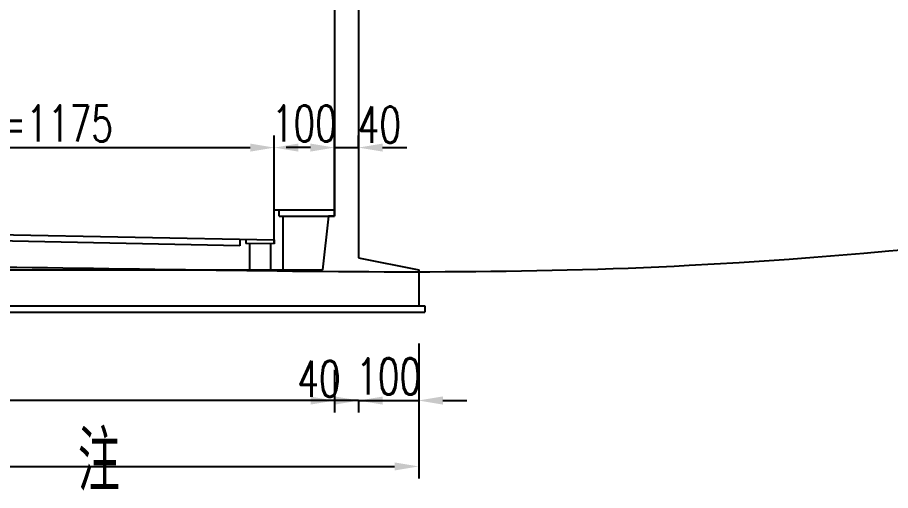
# Model space of a CAD drawing. Header units: millimetres. Extents: x 2 to 5882, y 1831 to 3462.
# Drawn here: x 1104.5 to 1177.1, y 2565.8 to 2605 of the extents above; entities that cross this region are included whole.
import ezdxf

# ---------------------------------------------------------------- set-up
doc = ezdxf.new("R2010")
doc.units = ezdxf.units.MM
for name, color, linetype in [('LG', 1, 'Continuous'), ('文字', 7, 'Continuous'), ('标注', 4, 'Continuous'), ('次轮廓', 7, 'Continuous'), ('轮廓线', 1, 'Continuous')]:
    doc.layers.add(name, color=color, linetype=linetype)
doc.styles.get("Standard").update_dxf_attribs({"font": 'simplex1.shx', "width": 0.7, "bigfont": 'hztxt.shx'})
doc.dimstyles.new('比例1：200', dxfattribs={"dimtxt": 3, "dimasz": 2, "dimexe": 1, "dimexo": 1, "dimgap": 0.5, "dimtad": 1, "dimlfac": 20, "dimzin": 13, "dimdsep": 46, "dimtxsty": 'Standard', "dimcen": -0.09, "dimclrd": 256, "dimclre": 256, "dimclrt": 7, "dimaunit": 1, "dimadec": 0, "dimazin": 0, "dimtfac": 0.0005, "dimtix": 1, "dimtmove": 2, "dimatfit": 3, "dimfxl": 0, "dimtolj": 1, "dimtzin": 13, "dimarcsym": 0})

# ---------------------------------------------------------------- blocks, each defined once
blk = doc.blocks.new('*D152')
at = {"layer": 'DEFPOINTS', "color": 0}
for p in [(1125.862, 2594.242), (1125.862, 2587.55), (1130.862, 2587.55)]:
    blk.add_point(p, dxfattribs=at)
at = {"layer": '标注', "lineweight": -2}
for p, q in [((1125.862, 2588.55), (1125.862, 2595.242)), ((1130.862, 2588.55), (1130.862, 2595.242)), ((1128.862, 2594.242), (1127.862, 2594.242))]:
    blk.add_line(p, q, dxfattribs=at)
at = {"layer": '标注'}
for points in [[(1127.862, 2594.576), (1127.862, 2593.909), (1125.862, 2594.242)], [(1128.862, 2594.576), (1128.862, 2593.909), (1130.862, 2594.242)]]:
    blk.add_solid(points, dxfattribs=at)
at = {"layer": '标注', "color": 7, "insert": (1128.362, 2596.242), "char_height": 3, "attachment_point": 5}
blk.add_mtext('\\A1;100', dxfattribs=at)
blk = doc.blocks.new('*D155')
at = {"layer": 'DEFPOINTS', "color": 0}
for p in [(1067.112, 2594.242), (1125.862, 2594.242), (1125.862, 2594.242)]:
    blk.add_point(p, dxfattribs=at)
at = {"layer": '标注', "lineweight": -2}
for p, q in [((1067.112, 2594.242), (1067.112, 2595.242)), ((1125.862, 2594.242), (1125.862, 2595.242)), ((1069.112, 2594.242), (1123.862, 2594.242))]:
    blk.add_line(p, q, dxfattribs=at)
at = {"layer": '标注'}
for points in [[(1069.112, 2594.576), (1069.112, 2593.909), (1067.112, 2594.242)], [(1123.862, 2594.576), (1123.862, 2593.909), (1125.862, 2594.242)]]:
    blk.add_solid(points, dxfattribs=at)
at = {"layer": '标注', "color": 7, "insert": (1096.487, 2596.242), "char_height": 3, "attachment_point": 5}
blk.add_mtext('\\A1;50+2x350+375=1175', dxfattribs=at)
blk = doc.blocks.new('*D158')
at = {"layer": 'DEFPOINTS', "color": 0}
for p in [(1130.862, 2594.242), (1132.862, 2594.242), (1132.862, 2594.242)]:
    blk.add_point(p, dxfattribs=at)
at = {"layer": '标注', "lineweight": -2}
for p, q in [((1130.862, 2594.242), (1130.862, 2595.242)), ((1132.862, 2594.242), (1132.862, 2595.242)), ((1128.862, 2594.242), (1126.862, 2594.242)), ((1130.862, 2594.242), (1132.862, 2594.242)), ((1134.862, 2594.242), (1136.862, 2594.242))]:
    blk.add_line(p, q, dxfattribs=at)
at = {"layer": '标注'}
for points in [[(1128.862, 2594.576), (1128.862, 2593.909), (1130.862, 2594.242)], [(1134.862, 2594.576), (1134.862, 2593.909), (1132.862, 2594.242)]]:
    blk.add_solid(points, dxfattribs=at)
at = {"layer": '标注', "color": 7, "insert": (1134.595, 2596.142), "char_height": 3, "attachment_point": 5}
blk.add_mtext('\\A1;40', dxfattribs=at)
blk = doc.blocks.new('*D161')
at = {"layer": 'DEFPOINTS', "color": 0}
for p in [(1137.862, 2578.969), (1132.862, 2573.347), (1137.862, 2573.256)]:
    blk.add_point(p, dxfattribs=at)
at = {"layer": '标注', "lineweight": -2}
for p, q in [((1137.862, 2577.969), (1137.862, 2572.256)), ((1130.862, 2573.256), (1128.862, 2573.256)), ((1132.862, 2573.256), (1132.862, 2572.256)), ((1132.862, 2573.256), (1137.862, 2573.256)), ((1139.862, 2573.256), (1141.862, 2573.256))]:
    blk.add_line(p, q, dxfattribs=at)
at = {"layer": '标注'}
for points in [[(1130.862, 2573.59), (1130.862, 2572.923), (1132.862, 2573.256)], [(1139.862, 2573.59), (1139.862, 2572.923), (1137.862, 2573.256)]]:
    blk.add_solid(points, dxfattribs=at)
at = {"layer": '标注', "color": 7, "insert": (1135.362, 2575.256), "char_height": 3, "attachment_point": 5}
blk.add_mtext('\\A1;100', dxfattribs=at)
blk = doc.blocks.new('*D163')
at = {"layer": 'DEFPOINTS', "color": 0}
for p in [(986.362, 2584.246), (1137.862, 2575.969), (1137.862, 2567.775)]:
    blk.add_point(p, dxfattribs=at)
at = {"layer": '标注', "lineweight": -2}
for p, q in [((986.362, 2573.775), (986.362, 2566.775)), ((1137.862, 2573.775), (1137.862, 2566.775)), ((988.362, 2567.775), (1135.862, 2567.775))]:
    blk.add_line(p, q, dxfattribs=at)
at = {"layer": '标注'}
for points in [[(988.362, 2568.108), (988.362, 2567.442), (986.362, 2567.775)], [(1135.862, 2568.108), (1135.862, 2567.442), (1137.862, 2567.775)]]:
    blk.add_solid(points, dxfattribs=at)
at = {"layer": '标注', "color": 7, "insert": (1062.112, 2569.775), "char_height": 3, "attachment_point": 5}
blk.add_mtext('\\A1;3030', dxfattribs=at)
blk = doc.blocks.new('*D167')
at = {"layer": 'DEFPOINTS', "color": 0}
for p in [(1137.872, 2576.969), (1132.872, 2573.747), (1137.872, 2573.243)]:
    blk.add_point(p, dxfattribs=at)
at = {"layer": '标注', "lineweight": -2}
for p, q in [((1137.872, 2575.969), (1137.872, 2572.243)), ((1130.872, 2573.243), (1128.872, 2573.243)), ((1132.872, 2573.243), (1132.872, 2572.243)), ((1132.872, 2573.243), (1137.872, 2573.243)), ((1139.872, 2573.243), (1141.872, 2573.243))]:
    blk.add_line(p, q, dxfattribs=at)
at = {"layer": '标注'}
for points in [[(1130.872, 2573.576), (1130.872, 2572.909), (1132.872, 2573.243)], [(1139.872, 2573.576), (1139.872, 2572.909), (1137.872, 2573.243)]]:
    blk.add_solid(points, dxfattribs=at)
at = {"layer": '标注', "color": 7, "insert": (1135.372, 2575.243), "char_height": 3, "attachment_point": 5}
blk.add_mtext('\\A1;100', dxfattribs=at)
blk = doc.blocks.new('*D168')
at = {"layer": 'DEFPOINTS', "color": 0}
for p in [(1062.117, 2577.251), (1130.872, 2576.797), (1062.117, 2573.243)]:
    blk.add_point(p, dxfattribs=at)
at = {"layer": '标注', "lineweight": -2}
for p, q in [((1062.117, 2576.251), (1062.117, 2572.243)), ((1130.872, 2575.797), (1130.872, 2572.243)), ((1128.872, 2573.243), (1064.117, 2573.243))]:
    blk.add_line(p, q, dxfattribs=at)
at = {"layer": '标注'}
for points in [[(1064.117, 2573.576), (1064.117, 2572.909), (1062.117, 2573.243)], [(1128.872, 2573.576), (1128.872, 2572.909), (1130.872, 2573.243)]]:
    blk.add_solid(points, dxfattribs=at)
at = {"layer": '标注', "color": 7, "insert": (1096.495, 2575.243), "char_height": 3, "attachment_point": 5}
blk.add_mtext('\\A1;1375', dxfattribs=at)
blk = doc.blocks.new('*D169')
at = {"layer": 'DEFPOINTS', "color": 0}
for p in [(1130.872, 2576.797), (1132.872, 2573.747), (1130.872, 2573.243)]:
    blk.add_point(p, dxfattribs=at)
at = {"layer": '标注', "lineweight": -2}
for p, q in [((1130.872, 2575.797), (1130.872, 2572.243)), ((1128.872, 2573.243), (1126.872, 2573.243)), ((1132.872, 2573.243), (1130.872, 2573.243)), ((1132.872, 2573.243), (1132.872, 2572.243)), ((1134.872, 2573.243), (1136.872, 2573.243))]:
    blk.add_line(p, q, dxfattribs=at)
at = {"layer": '标注'}
for points in [[(1128.872, 2573.576), (1128.872, 2572.909), (1130.872, 2573.243)], [(1134.872, 2573.576), (1134.872, 2572.909), (1132.872, 2573.243)]]:
    blk.add_solid(points, dxfattribs=at)
at = {"layer": '标注', "color": 7, "insert": (1129.572, 2575.056), "char_height": 3, "attachment_point": 5}
blk.add_mtext('\\A1;40', dxfattribs=at)

msp = doc.modelspace()

# ---------------------------------------------------------------- linework, layer by layer
at = {"layer": 'LG'}
msp.add_line((1130.86224, 2588.54445), (1130.36224, 2588.54445), dxfattribs=at)
at = {"layer": '标注', "start_tangent": (1, 0), "end_tangent": (1, 0)}
msp.add_spline([(916.65164, 2600.40687), (939.65587, 2600.40687), (977.54047, 2598.92207), (1012.34783, 2586.82216), (1078.80843, 2584.09445), (1160.3425, 2584.46988), (1226.76622, 2589.00637)], degree=3, dxfattribs=at)
at = {"layer": '次轮廓'}
for p, q in [((1130.86224, 2589.04445), (1125.86224, 2589.04445)), ((1125.86224, 2586.29145), (1125.86224, 2589.04445)), ((1126.26224, 2588.54445), (1126.26224, 2589.04445)), ((1126.26224, 2588.54445), (1130.86224, 2588.54445)), ((1126.61224, 2584.09445), (1126.61224, 2588.54445)), ((1123.01224, 2586.10145), (1062.11719, 2587.28362)), ((1125.86224, 2586.54496), (1067.10233, 2587.70959)), ((1123.01224, 2586.60145), (1123.01224, 2586.10145)), ((1123.51224, 2586.59154), (1123.51224, 2586.29148)), ((1125.86224, 2586.59145), (1125.86224, 2586.24448)), ((1125.86224, 2586.24448), (1123.51224, 2586.29148)), ((1123.81224, 2586.28548), (1123.81224, 2584.09436)), ((1125.56224, 2586.25048), (1125.56224, 2584.09436)), ((1137.86224, 2581.09445), (1138.36224, 2581.09445)), ((1138.36224, 2581.09445), (1138.36224, 2580.59445)), ((985.86224, 2580.59445), (1138.36224, 2580.59445))]:
    msp.add_line(p, q, dxfattribs=at)
at = {"layer": '轮廓线'}
for p, q in [((1130.86224, 2607.04445), (1130.86224, 2588.54445)), ((1132.86224, 2607.04445), (1132.86224, 2585.09445)), ((1130.36224, 2588.54445), (1129.86224, 2584.09445)), ((1130.86224, 2588.54445), (1130.36224, 2588.54445)), ((1132.86224, 2585.09445), (1137.86224, 2584.09445)), ((994.36224, 2584.09445), (1129.86224, 2584.09445)), ((1137.86224, 2584.09445), (1137.86224, 2581.09445)), ((986.36224, 2581.09445), (1137.86224, 2581.09445))]:
    msp.add_line(p, q, dxfattribs=at)

# ---------------------------------------------------------------- texts
at = {"layer": '文字', "width": 0.7}
msp.add_text('注', height=5, dxfattribs=at).set_placement((1109.54465, 2565.71151))

# ---------------------------------------------------------------- dimensions: what is measured, and where the dimension line sits
at = {"layer": '标注'}
dim = msp.add_linear_dim(base=(1125.86224, 2594.24219), p1=(1067.11224, 2594.24219), p2=(1125.86224, 2594.24219), text='50+2x350+375=1175', dimstyle='比例1：200', dxfattribs=at)
dim.commit()
dim.dimension.update_dxf_attribs({"geometry": '*D155', "text_midpoint": (1096.48724, 2596.24219)})
for base, p1, p2, picture, middle in [((1125.86224, 2594.24219), (1130.86224, 2587.54952), (1125.86224, 2587.54952), '*D152', (1128.36224, 2596.24219)), ((1137.87215, 2573.24275), (1132.87215, 2573.74745), (1137.87215, 2576.96901), '*D167', (1135.37215, 2575.24275))]:
    dim = msp.add_linear_dim(base=base, p1=p1, p2=p2, angle=180, dimstyle='比例1：200', dxfattribs=at)
    dim.commit()
    dim.dimension.update_dxf_attribs({"geometry": picture, "text_midpoint": middle})
dim = msp.add_linear_dim(base=(1132.86224, 2594.24219), p1=(1130.86224, 2594.24219), p2=(1132.86224, 2594.24219), dimstyle='比例1：200', dxfattribs=at)
dim.commit()
dim.dimension.update_dxf_attribs({"geometry": '*D158', "text_midpoint": (1134.59491, 2596.14219), "dimtype": 160})
for base, p1, p2, picture, middle in [((1137.86224, 2567.77499), (986.36224, 2584.24594), (1137.86224, 2575.96901), '*D163', (1062.11224, 2569.77499)), ((1137.86224, 2573.25645), (1132.86224, 2573.34745), (1137.86224, 2578.96901), '*D161', (1135.36224, 2575.25645))]:
    dim = msp.add_linear_dim(base=base, p1=p1, p2=p2, dimstyle='比例1：200', dxfattribs=at)
    dim.commit()
    dim.dimension.update_dxf_attribs({"geometry": picture, "text_midpoint": middle})
dim = msp.add_linear_dim(base=(1062.11719, 2573.24275), p1=(1130.87215, 2576.79745), p2=(1062.11719, 2577.2508), angle=180, text='1375', dimstyle='比例1：200', dxfattribs=at)
dim.commit()
dim.dimension.update_dxf_attribs({"geometry": '*D168', "text_midpoint": (1096.49467, 2575.24275)})
dim = msp.add_linear_dim(base=(1130.87215, 2573.24275), p1=(1132.87215, 2573.74745), p2=(1130.87215, 2576.79745), angle=180, dimstyle='比例1：200', dxfattribs=at)
dim.commit()
dim.dimension.update_dxf_attribs({"geometry": '*D169', "text_midpoint": (1129.5717, 2575.05571), "dimtype": 160})

doc.saveas('drawing.dxf')
